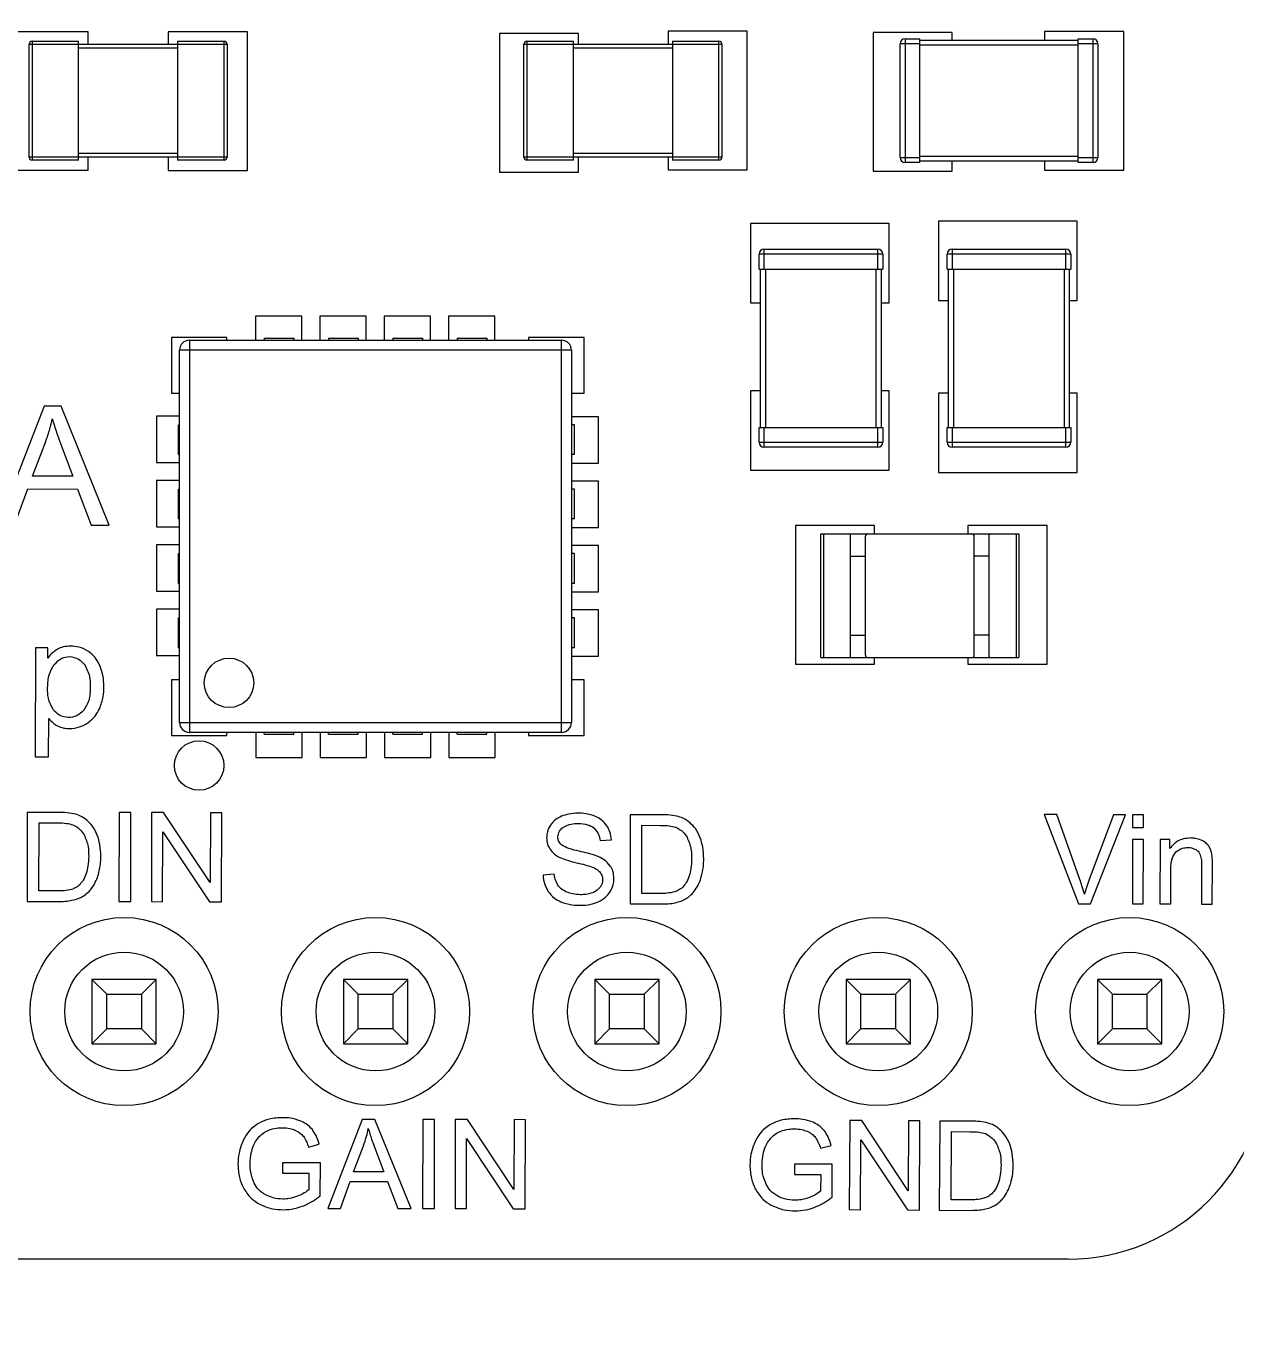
# Model space of a CAD drawing. Header units: millimetres. Extents: x -45 to 54, y -60 to 45.
# Drawn here: x 21.7 to 33.93, y 18.44 to 31.55 of the extents above; entities that cross this region are included whole.
import ezdxf

# ---------------------------------------------------------------- set-up
doc = ezdxf.new("R2010")
doc.units = ezdxf.units.MM

msp = doc.modelspace()

# ---------------------------------------------------------------- linework, layer by layer
at = {"color": 7, "linetype": 'Continuous', "lineweight": 25}
for p, q in [((22.326, 31.487), (21.526, 31.487)), ((22.326, 31.36), (22.326, 31.487)), ((23.135, 31.484), (23.135, 31.36)), ((23.935, 31.484), (23.135, 31.484)), ((23.935, 30.084), (23.935, 31.484)), ((26.482, 31.468), (26.482, 30.068)), ((27.282, 31.468), (26.482, 31.468)), ((27.282, 31.36), (27.282, 31.468)), ((28.986, 31.491), (28.186, 31.491)), ((28.186, 31.491), (28.186, 31.36)), ((28.986, 30.091), (28.986, 31.491)), ((30.258, 31.479), (30.258, 30.079)), ((31.058, 31.479), (30.258, 31.479)), ((31.058, 31.4), (31.058, 31.479)), ((32.79, 31.489), (31.99, 31.489)), ((31.99, 31.489), (31.99, 31.4)), ((32.79, 30.089), (32.79, 31.489)), ((21.73, 31.36), (23.73, 31.36)), ((21.73, 30.22), (21.73, 31.36)), ((21.76, 31.39), (21.76, 30.19)), ((21.76, 31.39), (22.23, 31.39)), ((22.23, 30.19), (22.23, 31.39)), ((23.23, 31.32), (22.23, 31.32)), ((23.23, 31.39), (23.7, 31.39)), ((23.23, 31.39), (23.23, 30.19)), ((23.7, 30.19), (23.7, 31.39)), ((23.73, 31.36), (23.73, 30.22)), ((26.73, 30.22), (26.73, 31.36)), ((26.73, 31.36), (28.73, 31.36)), ((26.76, 31.39), (26.76, 30.19)), ((26.76, 31.39), (27.23, 31.39)), ((27.23, 30.19), (27.23, 31.39)), ((28.23, 31.32), (27.23, 31.32)), ((28.23, 31.39), (28.7, 31.39)), ((28.23, 31.39), (28.23, 30.19)), ((28.7, 30.19), (28.7, 31.39)), ((28.73, 31.36), (28.73, 30.22)), ((30.73, 31.365), (30.53, 31.365)), ((30.53, 30.215), (30.53, 31.365)), ((30.58, 31.415), (30.58, 30.165)), ((30.58, 31.415), (30.73, 31.415)), ((30.73, 30.165), (30.73, 31.415)), ((30.73, 31.4), (32.33, 31.4)), ((32.33, 31.35), (30.73, 31.35)), ((32.33, 31.415), (32.48, 31.415)), ((32.33, 30.165), (32.33, 31.415)), ((32.53, 31.365), (32.33, 31.365)), ((32.48, 30.165), (32.48, 31.415)), ((32.53, 31.365), (32.53, 30.215)), ((23.73, 30.22), (21.73, 30.22)), ((22.23, 30.19), (21.76, 30.19)), ((22.23, 30.26), (23.23, 30.26)), ((22.326, 30.087), (22.326, 30.22)), ((23.135, 30.22), (23.135, 30.084)), ((23.7, 30.19), (23.23, 30.19)), ((28.73, 30.22), (26.73, 30.22)), ((27.23, 30.19), (26.76, 30.19)), ((27.23, 30.26), (28.23, 30.26)), ((27.282, 30.068), (27.282, 30.22)), ((28.186, 30.22), (28.186, 30.091)), ((28.7, 30.19), (28.23, 30.19)), ((30.53, 30.215), (30.73, 30.215)), ((30.73, 30.165), (30.58, 30.165)), ((30.73, 30.23), (32.33, 30.23)), ((32.33, 30.18), (30.73, 30.18)), ((31.058, 30.079), (31.058, 30.18)), ((31.99, 30.18), (31.99, 30.089)), ((32.33, 30.215), (32.53, 30.215)), ((32.48, 30.165), (32.33, 30.165)), ((21.526, 30.087), (22.326, 30.087)), ((23.135, 30.084), (23.935, 30.084)), ((26.482, 30.068), (27.282, 30.068)), ((28.186, 30.091), (28.986, 30.091)), ((30.258, 30.079), (31.058, 30.079)), ((31.99, 30.089), (32.79, 30.089)), ((29.019, 29.55), (29.019, 28.75)), ((30.419, 29.55), (29.019, 29.55)), ((30.419, 28.75), (30.419, 29.55)), ((30.919, 29.573), (30.919, 28.773)), ((32.319, 29.573), (30.919, 29.573)), ((32.319, 28.773), (32.319, 29.573)), ((30.355, 29.24), (29.105, 29.24)), ((29.105, 29.09), (29.105, 29.24)), ((29.155, 29.29), (29.155, 29.09)), ((29.155, 29.29), (30.305, 29.29)), ((30.305, 29.09), (30.305, 29.29)), ((30.355, 29.24), (30.355, 29.09)), ((32.255, 29.24), (31.005, 29.24)), ((31.005, 29.09), (31.005, 29.24)), ((31.055, 29.29), (32.205, 29.29)), ((31.055, 29.29), (31.055, 29.09)), ((32.205, 29.09), (32.205, 29.29)), ((32.255, 29.24), (32.255, 29.09)), ((29.105, 29.09), (30.355, 29.09)), ((29.12, 27.49), (29.12, 29.09)), ((29.17, 29.09), (29.17, 27.49)), ((30.29, 27.49), (30.29, 29.09)), ((30.34, 29.09), (30.34, 27.49)), ((31.005, 29.09), (32.255, 29.09)), ((31.02, 27.49), (31.02, 29.09)), ((31.07, 29.09), (31.07, 27.49)), ((32.19, 27.49), (32.19, 29.09)), ((32.24, 29.09), (32.24, 27.49)), ((29.019, 28.75), (29.12, 28.75)), ((30.34, 28.75), (30.419, 28.75)), ((30.919, 28.773), (31.02, 28.773)), ((32.24, 28.773), (32.319, 28.773)), ((24.016, 28.615), (24.016, 28.37)), ((24.486, 28.615), (24.016, 28.615)), ((24.486, 28.37), (24.486, 28.615)), ((24.666, 28.615), (24.666, 28.37)), ((25.136, 28.615), (24.666, 28.615)), ((25.136, 28.37), (25.136, 28.615)), ((25.316, 28.615), (25.316, 28.37)), ((25.786, 28.615), (25.316, 28.615)), ((25.786, 28.37), (25.786, 28.615)), ((26.436, 28.615), (25.966, 28.615)), ((25.966, 28.615), (25.966, 28.37)), ((26.436, 28.37), (26.436, 28.615)), ((23.729, 28.398), (23.168, 28.398)), ((23.168, 28.398), (23.168, 27.836)), ((23.35, 28.37), (23.35, 24.41)), ((23.35, 28.37), (27.11, 28.37)), ((23.729, 28.37), (23.729, 28.398)), ((24.105, 28.39), (24.105, 28.37)), ((24.105, 28.39), (24.405, 28.39)), ((24.405, 28.39), (24.405, 28.37)), ((24.755, 28.39), (25.055, 28.39)), ((24.755, 28.39), (24.755, 28.37)), ((25.055, 28.39), (25.055, 28.37)), ((25.405, 28.39), (25.405, 28.37)), ((25.405, 28.39), (25.705, 28.39)), ((25.705, 28.39), (25.705, 28.37)), ((26.055, 28.39), (26.355, 28.39)), ((26.055, 28.39), (26.055, 28.37)), ((26.355, 28.39), (26.355, 28.37)), ((26.777, 28.398), (26.777, 28.37)), ((27.338, 28.398), (26.777, 28.398)), ((27.11, 24.41), (27.11, 28.37)), ((27.338, 27.836), (27.338, 28.398)), ((27.21, 28.27), (23.25, 28.27)), ((23.25, 24.51), (23.25, 28.27)), ((27.21, 28.27), (27.21, 24.51)), ((23.168, 27.836), (23.25, 27.836)), ((27.21, 27.836), (27.338, 27.836)), ((29.12, 27.858), (29.019, 27.858)), ((29.019, 27.858), (29.019, 27.058)), ((30.419, 27.858), (30.34, 27.858)), ((30.419, 27.058), (30.419, 27.858)), ((30.919, 27.836), (30.919, 27.036)), ((31.02, 27.836), (30.919, 27.836)), ((32.319, 27.836), (32.24, 27.836)), ((32.319, 27.036), (32.319, 27.836)), ((21.883, 27.705), (21.415, 26.507)), ((22.054, 27.704), (21.883, 27.705)), ((22.538, 26.501), (22.054, 27.704)), ((23.017, 27.605), (23.017, 27.135)), ((23.25, 27.605), (23.017, 27.605)), ((23.241, 27.515), (23.25, 27.515)), ((23.241, 27.215), (23.241, 27.515)), ((27.483, 27.598), (27.21, 27.598)), ((27.241, 27.515), (27.21, 27.515)), ((27.241, 27.215), (27.241, 27.515)), ((27.483, 27.128), (27.483, 27.598)), ((29.105, 27.49), (30.355, 27.49)), ((29.105, 27.34), (29.105, 27.49)), ((29.155, 27.49), (29.155, 27.29)), ((30.305, 27.29), (30.305, 27.49)), ((30.355, 27.49), (30.355, 27.34)), ((31.005, 27.49), (32.255, 27.49)), ((31.005, 27.34), (31.005, 27.49)), ((31.055, 27.49), (31.055, 27.29)), ((32.205, 27.29), (32.205, 27.49)), ((32.255, 27.49), (32.255, 27.34)), ((21.764, 26.998), (21.898, 27.349)), ((22.048, 27.329), (22.171, 26.996)), ((29.105, 27.34), (30.355, 27.34)), ((30.305, 27.29), (29.155, 27.29)), ((31.005, 27.34), (32.255, 27.34)), ((32.205, 27.29), (31.055, 27.29)), ((23.017, 27.135), (23.25, 27.135)), ((23.241, 27.215), (23.25, 27.215)), ((27.241, 27.215), (27.21, 27.215)), ((27.21, 27.128), (27.483, 27.128)), ((22.171, 26.996), (21.764, 26.998)), ((29.019, 27.058), (30.419, 27.058)), ((30.919, 27.036), (32.319, 27.036)), ((21.584, 26.506), (21.718, 26.869)), ((21.718, 26.869), (22.219, 26.866)), ((22.219, 26.866), (22.357, 26.502)), ((23.25, 26.955), (23.017, 26.955)), ((23.017, 26.955), (23.017, 26.485)), ((23.241, 26.565), (23.241, 26.865)), ((23.241, 26.865), (23.25, 26.865)), ((27.483, 26.948), (27.21, 26.948)), ((27.241, 26.865), (27.21, 26.865)), ((27.241, 26.565), (27.241, 26.865)), ((27.483, 26.478), (27.483, 26.948)), ((22.357, 26.502), (22.538, 26.501)), ((23.017, 26.485), (23.25, 26.485)), ((23.241, 26.565), (23.25, 26.565)), ((27.241, 26.565), (27.21, 26.565)), ((27.21, 26.478), (27.483, 26.478)), ((29.473, 26.499), (29.473, 25.099)), ((30.273, 26.499), (29.473, 26.499)), ((30.273, 26.415), (30.273, 26.499)), ((32.016, 26.499), (31.216, 26.499)), ((31.216, 26.499), (31.216, 26.415)), ((32.016, 25.099), (32.016, 26.499)), ((29.73, 25.165), (29.73, 26.415)), ((29.73, 26.415), (31.73, 26.415)), ((29.755, 26.415), (29.755, 25.165)), ((30.03, 25.175), (30.03, 26.405)), ((30.18, 25.19), (30.18, 26.39)), ((31.28, 25.19), (31.28, 26.39)), ((31.43, 25.175), (31.43, 26.405)), ((31.705, 25.165), (31.705, 26.415)), ((31.73, 26.415), (31.73, 25.165)), ((23.017, 26.305), (23.017, 25.835)), ((23.25, 26.305), (23.017, 26.305)), ((23.241, 25.915), (23.241, 26.215)), ((23.241, 26.215), (23.25, 26.215)), ((27.483, 26.298), (27.21, 26.298)), ((27.241, 26.215), (27.21, 26.215)), ((27.241, 25.915), (27.241, 26.215)), ((27.483, 25.828), (27.483, 26.298)), ((30.03, 26.19), (30.18, 26.19)), ((31.43, 26.19), (31.28, 26.19)), ((23.017, 25.835), (23.25, 25.835)), ((23.241, 25.915), (23.25, 25.915)), ((27.241, 25.915), (27.21, 25.915)), ((27.21, 25.828), (27.483, 25.828)), ((23.017, 25.655), (23.017, 25.185)), ((23.25, 25.655), (23.017, 25.655)), ((23.241, 25.565), (23.25, 25.565)), ((23.241, 25.265), (23.241, 25.565)), ((27.483, 25.648), (27.21, 25.648)), ((27.241, 25.565), (27.21, 25.565)), ((27.241, 25.265), (27.241, 25.565)), ((27.483, 25.178), (27.483, 25.648)), ((30.03, 25.39), (30.18, 25.39)), ((31.43, 25.39), (31.28, 25.39)), ((21.796, 25.264), (21.791, 24.162)), ((21.919, 25.264), (21.796, 25.264)), ((21.919, 25.16), (21.919, 25.264)), ((23.017, 25.185), (23.25, 25.185)), ((23.241, 25.265), (23.25, 25.265)), ((27.241, 25.265), (27.21, 25.265)), ((27.21, 25.178), (27.483, 25.178)), ((29.73, 25.165), (31.73, 25.165)), ((30.273, 25.099), (30.273, 25.165)), ((31.216, 25.165), (31.216, 25.099)), ((29.473, 25.099), (30.273, 25.099)), ((31.216, 25.099), (32.016, 25.099)), ((23.25, 24.94), (23.168, 24.94)), ((23.168, 24.94), (23.168, 24.379)), ((27.338, 24.94), (27.21, 24.94)), ((27.338, 24.379), (27.338, 24.94)), ((21.927, 24.161), (21.928, 24.549)), ((23.25, 24.51), (27.21, 24.51)), ((23.168, 24.379), (23.729, 24.379)), ((27.11, 24.41), (23.35, 24.41)), ((23.729, 24.379), (23.729, 24.41)), ((24.02, 24.41), (24.02, 24.155)), ((24.105, 24.39), (24.105, 24.41)), ((24.105, 24.39), (24.405, 24.39)), ((24.405, 24.39), (24.405, 24.41)), ((24.49, 24.155), (24.49, 24.41)), ((24.67, 24.41), (24.67, 24.155)), ((24.755, 24.39), (24.755, 24.41)), ((24.755, 24.39), (25.055, 24.39)), ((25.055, 24.39), (25.055, 24.41)), ((25.14, 24.155), (25.14, 24.41)), ((25.32, 24.41), (25.32, 24.155)), ((25.405, 24.39), (25.405, 24.41)), ((25.405, 24.39), (25.705, 24.39)), ((25.705, 24.39), (25.705, 24.41)), ((25.79, 24.155), (25.79, 24.41)), ((25.97, 24.41), (25.97, 24.155)), ((26.055, 24.39), (26.055, 24.41)), ((26.055, 24.39), (26.355, 24.39)), ((26.355, 24.39), (26.355, 24.41)), ((26.44, 24.155), (26.44, 24.41)), ((26.777, 24.41), (26.777, 24.379)), ((26.777, 24.379), (27.338, 24.379)), ((21.791, 24.162), (21.927, 24.161)), ((24.02, 24.155), (24.49, 24.155)), ((24.67, 24.155), (25.14, 24.155)), ((25.32, 24.155), (25.79, 24.155)), ((25.97, 24.155), (26.44, 24.155)), ((21.711, 23.602), (21.709, 22.702)), ((22.021, 23.602), (21.711, 23.602)), ((22.639, 23.6), (22.637, 22.7)), ((22.759, 23.6), (22.639, 23.6)), ((22.757, 22.7), (22.759, 23.6)), ((22.967, 23.6), (22.965, 22.7)), ((23.089, 23.599), (22.967, 23.6)), ((23.561, 22.892), (23.089, 23.599)), ((23.562, 23.598), (23.561, 22.892)), ((23.676, 23.598), (23.562, 23.598)), ((23.674, 22.698), (23.676, 23.598)), ((21.829, 22.808), (21.83, 23.496)), ((21.83, 23.496), (22.019, 23.495)), ((27.803, 23.577), (27.802, 22.677)), ((28.113, 23.577), (27.803, 23.577)), ((27.921, 22.783), (27.922, 23.471)), ((27.922, 23.471), (28.111, 23.47)), ((32.114, 23.579), (31.985, 23.579)), ((31.985, 23.579), (32.332, 22.678)), ((32.346, 22.924), (32.114, 23.579)), ((32.686, 23.578), (32.442, 22.924)), ((32.454, 22.678), (32.808, 23.577)), ((32.808, 23.577), (32.686, 23.578)), ((32.878, 23.577), (32.878, 23.45)), ((32.989, 23.577), (32.878, 23.577)), ((32.989, 23.45), (32.989, 23.577)), ((23.079, 22.699), (23.081, 23.406)), ((23.081, 23.406), (23.552, 22.698)), ((27.499, 23.316), (27.613, 23.324)), ((32.878, 23.329), (32.877, 22.677)), ((32.878, 23.45), (32.989, 23.45)), ((32.989, 23.329), (32.878, 23.329)), ((32.987, 22.677), (32.989, 23.329)), ((33.157, 23.329), (33.156, 22.677)), ((33.256, 23.328), (33.157, 23.329)), ((33.256, 23.236), (33.256, 23.328)), ((33.576, 23.073), (33.575, 22.676)), ((33.685, 22.676), (33.686, 23.077)), ((27.035, 22.977), (26.923, 22.968)), ((33.266, 22.677), (33.267, 23.033)), ((22.021, 22.808), (21.829, 22.808)), ((21.709, 22.702), (22.034, 22.702)), ((22.637, 22.7), (22.757, 22.7)), ((22.965, 22.7), (23.079, 22.699)), ((23.552, 22.698), (23.674, 22.698)), ((27.802, 22.677), (28.126, 22.677)), ((28.113, 22.783), (27.921, 22.783)), ((32.332, 22.678), (32.454, 22.678)), ((32.877, 22.677), (32.987, 22.677)), ((33.156, 22.677), (33.266, 22.677)), ((33.575, 22.676), (33.685, 22.676)), ((22.515, 21.765), (22.365, 21.915)), ((23.015, 21.915), (22.365, 21.915)), ((22.365, 21.915), (22.365, 21.265)), ((22.865, 21.765), (23.015, 21.915)), ((23.015, 21.265), (23.015, 21.915)), ((25.055, 21.765), (24.905, 21.915)), ((24.905, 21.915), (24.905, 21.265)), ((25.555, 21.915), (24.905, 21.915)), ((25.405, 21.765), (25.555, 21.915)), ((25.555, 21.265), (25.555, 21.915)), ((27.595, 21.765), (27.445, 21.915)), ((27.445, 21.915), (27.445, 21.265)), ((28.095, 21.915), (27.445, 21.915)), ((27.945, 21.765), (28.095, 21.915)), ((28.095, 21.265), (28.095, 21.915)), ((30.135, 21.765), (29.985, 21.915)), ((30.635, 21.915), (29.985, 21.915)), ((29.985, 21.915), (29.985, 21.265)), ((30.485, 21.765), (30.635, 21.915)), ((30.635, 21.265), (30.635, 21.915)), ((32.675, 21.765), (32.525, 21.915)), ((33.175, 21.915), (32.525, 21.915)), ((32.525, 21.915), (32.525, 21.265)), ((33.025, 21.765), (33.175, 21.915)), ((33.175, 21.265), (33.175, 21.915)), ((22.515, 21.765), (22.865, 21.765)), ((22.515, 21.415), (22.515, 21.765)), ((22.865, 21.765), (22.865, 21.415)), ((25.055, 21.415), (25.055, 21.765)), ((25.055, 21.765), (25.405, 21.765)), ((25.405, 21.765), (25.405, 21.415)), ((27.595, 21.415), (27.595, 21.765)), ((27.595, 21.765), (27.945, 21.765)), ((27.945, 21.765), (27.945, 21.415)), ((30.135, 21.765), (30.485, 21.765)), ((30.135, 21.415), (30.135, 21.765)), ((30.485, 21.765), (30.485, 21.415)), ((32.675, 21.415), (32.675, 21.765)), ((32.675, 21.765), (33.025, 21.765)), ((33.025, 21.765), (33.025, 21.415)), ((22.515, 21.415), (22.365, 21.265)), ((22.865, 21.415), (22.515, 21.415)), ((22.865, 21.415), (23.015, 21.265)), ((25.055, 21.415), (24.905, 21.265)), ((25.405, 21.415), (25.055, 21.415)), ((25.405, 21.415), (25.555, 21.265)), ((27.595, 21.415), (27.445, 21.265)), ((27.945, 21.415), (27.595, 21.415)), ((27.945, 21.415), (28.095, 21.265)), ((30.135, 21.415), (29.985, 21.265)), ((30.485, 21.415), (30.135, 21.415)), ((30.485, 21.415), (30.635, 21.265)), ((32.675, 21.415), (32.525, 21.265)), ((33.025, 21.415), (32.675, 21.415)), ((33.025, 21.415), (33.175, 21.265)), ((22.365, 21.265), (23.015, 21.265)), ((24.905, 21.265), (25.555, 21.265)), ((27.445, 21.265), (28.095, 21.265)), ((29.985, 21.265), (30.635, 21.265)), ((32.525, 21.265), (33.175, 21.265)), ((25.096, 20.501), (24.748, 19.602)), ((25.224, 20.501), (25.096, 20.501)), ((25.591, 19.6), (25.224, 20.501)), ((25.708, 20.5), (25.706, 19.6)), ((25.827, 20.5), (25.708, 20.5)), ((25.825, 19.6), (25.827, 20.5)), ((26.036, 20.499), (26.034, 19.599)), ((26.158, 20.499), (26.036, 20.499)), ((26.629, 19.791), (26.158, 20.499)), ((26.631, 20.498), (26.629, 19.791)), ((26.745, 20.497), (26.631, 20.498)), ((26.743, 19.598), (26.745, 20.497)), ((30.022, 20.489), (30.017, 19.589)), ((30.144, 20.488), (30.022, 20.489)), ((30.613, 19.779), (30.144, 20.488)), ((30.617, 20.486), (30.613, 19.779)), ((30.731, 20.485), (30.617, 20.486)), ((30.726, 19.585), (30.731, 20.485)), ((30.931, 20.484), (30.926, 19.584)), ((31.241, 20.482), (30.931, 20.484)), ((31.046, 19.689), (31.05, 20.377)), ((31.05, 20.377), (31.239, 20.376)), ((24.552, 20.221), (24.66, 20.251)), ((25.009, 19.971), (25.108, 20.235)), ((25.221, 20.22), (25.314, 19.97)), ((26.148, 19.599), (26.15, 20.306)), ((26.15, 20.306), (26.621, 19.598)), ((29.725, 20.209), (29.833, 20.238)), ((30.131, 19.588), (30.135, 20.295)), ((30.135, 20.295), (30.604, 19.586)), ((24.291, 20.062), (24.291, 19.956)), ((24.673, 20.061), (24.291, 20.062)), ((24.672, 19.727), (24.673, 20.061)), ((29.464, 20.05), (29.463, 19.945)), ((29.845, 20.049), (29.464, 20.05)), ((29.843, 19.715), (29.845, 20.049)), ((24.291, 19.956), (24.556, 19.956)), ((24.556, 19.956), (24.555, 19.788)), ((25.314, 19.97), (25.009, 19.971)), ((29.463, 19.945), (29.728, 19.943)), ((29.728, 19.943), (29.727, 19.776)), ((24.875, 19.602), (24.974, 19.874)), ((24.974, 19.874), (25.351, 19.873)), ((25.351, 19.873), (25.455, 19.6)), ((31.238, 19.688), (31.046, 19.689)), ((24.748, 19.602), (24.875, 19.602)), ((25.455, 19.6), (25.591, 19.6)), ((25.706, 19.6), (25.825, 19.6)), ((26.034, 19.599), (26.148, 19.599)), ((26.621, 19.598), (26.743, 19.598)), ((30.017, 19.589), (30.131, 19.588)), ((30.604, 19.586), (30.726, 19.585)), ((30.926, 19.584), (31.251, 19.582)), ((32.23, 19.09), (18.23, 19.09))]:
    msp.add_line(p, q, dxfattribs=at)
for centre, radius in [((23.75, 24.91), 0.25), ((23.448, 24.075), 0.25), ((22.69, 21.59), 0.95), ((25.23, 21.59), 0.95), ((27.77, 21.59), 0.95), ((30.31, 21.59), 0.95), ((32.85, 21.59), 0.95), ((22.69, 21.59), 0.6), ((25.23, 21.59), 0.6), ((27.77, 21.59), 0.6), ((30.31, 21.59), 0.6), ((32.85, 21.59), 0.6)]:
    msp.add_circle(centre, radius, dxfattribs=at)
for centre, radius, start, end in [((0, 0), 45, 58.796, 306.9542), ((21.76, 31.36), 0.03, 90, 180), ((23.7, 31.36), 0.03, 0, 90), ((26.76, 31.36), 0.03, 90, 180), ((28.7, 31.36), 0.03, 0, 90), ((30.58, 31.365), 0.05, 90, 180), ((32.48, 31.365), 0.05, 0, 90), ((21.76, 30.22), 0.03, 180, 270), ((23.7, 30.22), 0.03, 270, 0), ((26.76, 30.22), 0.03, 180, 270), ((28.7, 30.22), 0.03, 270, 0), ((30.58, 30.215), 0.05, 180, 270), ((32.48, 30.215), 0.05, 270, 360), ((29.155, 29.24), 0.05, 90, 180), ((30.305, 29.24), 0.05, 360, 90), ((31.055, 29.24), 0.05, 90, 180), ((32.205, 29.24), 0.05, 0, 90), ((23.35, 28.27), 0.1, 90, 180), ((27.11, 28.27), 0.1, 0, 90), ((29.155, 27.34), 0.05, 180, 270), ((30.305, 27.34), 0.05, 270, 0), ((31.055, 27.34), 0.05, 180, 270), ((32.205, 27.34), 0.05, 270, 0), ((30.02, 26.405), 0.01, 0, 90), ((30.205, 26.39), 0.025, 90, 180), ((31.255, 26.39), 0.025, 0, 90), ((31.44, 26.405), 0.01, 90, 180), ((30.02, 25.175), 0.01, 270, 360), ((30.205, 25.19), 0.025, 180, 270), ((31.255, 25.19), 0.025, 270, 360), ((31.44, 25.175), 0.01, 180, 270), ((23.35, 24.51), 0.1, 180, 270), ((27.11, 24.51), 0.1, 270, 360), ((32.23, 21.09), 2, 270, 0)]:
    msp.add_arc(centre, radius, start, end, dxfattribs=at)
for points, knots in [([(21.898, 27.349), (21.913, 27.391), (21.939, 27.466), (21.956, 27.544), (21.964, 27.578)], [0, 0, 0, 0, 0.559917, 1, 1, 1, 1]), ([(21.964, 27.578), (21.978, 27.531), (22.004, 27.447), (22.034, 27.365), (22.048, 27.329)], [0, 0, 0, 0, 0.559955, 1, 1, 1, 1]), ([(22.018, 25.251), (21.997, 25.237), (21.959, 25.212), (21.931, 25.176), (21.919, 25.16)], [0, 0, 0, 0, 0.559011, 1, 1, 1, 1]), ([(21.984, 25.095), (22.008, 25.12), (22.051, 25.164), (22.111, 25.172), (22.137, 25.175)], [0, 0, 0, 0, 0.558348, 1, 1, 1, 1]), ([(22.151, 25.281), (22.125, 25.28), (22.078, 25.278), (22.036, 25.259), (22.018, 25.251)], [0, 0, 0, 0, 0.559504, 1, 1, 1, 1]), ([(22.137, 25.175), (22.17, 25.17), (22.229, 25.161), (22.269, 25.118), (22.287, 25.099)], [0, 0, 0, 0, 0.5560784, 1, 1, 1, 1]), ([(22.33, 25.227), (22.299, 25.245), (22.243, 25.276), (22.179, 25.279), (22.151, 25.281)], [0, 0, 0, 0, 0.5584398, 1, 1, 1, 1]), ([(22.448, 25.079), (22.432, 25.111), (22.403, 25.169), (22.353, 25.21), (22.33, 25.227)], [0, 0, 0, 0, 0.558985, 1, 1, 1, 1]), ([(21.917, 24.861), (21.919, 24.908), (21.922, 24.992), (21.965, 25.064), (21.984, 25.095)], [0, 0, 0, 0, 0.559771, 1, 1, 1, 1]), ([(22.287, 25.099), (22.309, 25.059), (22.348, 24.987), (22.348, 24.906), (22.348, 24.87)], [0, 0, 0, 0, 0.556712, 1, 1, 1, 1]), ([(22.486, 24.869), (22.485, 24.909), (22.482, 24.981), (22.458, 25.049), (22.448, 25.079)], [0, 0, 0, 0, 0.559543, 1, 1, 1, 1]), ([(21.978, 24.633), (21.956, 24.673), (21.917, 24.744), (21.917, 24.825), (21.917, 24.861)], [0, 0, 0, 0, 0.5565201, 1, 1, 1, 1]), ([(22.348, 24.87), (22.347, 24.823), (22.345, 24.738), (22.302, 24.666), (22.283, 24.634)], [0, 0, 0, 0, 0.5601, 1, 1, 1, 1]), ([(22.442, 24.649), (22.456, 24.689), (22.482, 24.76), (22.485, 24.835), (22.486, 24.869)], [0, 0, 0, 0, 0.559164, 1, 1, 1, 1]), ([(22.129, 24.559), (22.096, 24.564), (22.037, 24.572), (21.996, 24.614), (21.978, 24.633)], [0, 0, 0, 0, 0.5564408, 1, 1, 1, 1]), ([(22.283, 24.634), (22.259, 24.611), (22.215, 24.568), (22.155, 24.562), (22.129, 24.559)], [0, 0, 0, 0, 0.557728, 1, 1, 1, 1]), ([(22.313, 24.499), (22.343, 24.522), (22.397, 24.563), (22.428, 24.622), (22.442, 24.649)], [0, 0, 0, 0, 0.5584329, 1, 1, 1, 1]), ([(21.928, 24.549), (21.943, 24.533), (21.968, 24.505), (22.001, 24.486), (22.016, 24.477)], [0, 0, 0, 0, 0.559254, 1, 1, 1, 1]), ([(22.016, 24.477), (22.038, 24.468), (22.076, 24.451), (22.119, 24.449), (22.137, 24.448)], [0, 0, 0, 0, 0.558911, 1, 1, 1, 1]), ([(22.137, 24.448), (22.172, 24.451), (22.234, 24.456), (22.289, 24.486), (22.313, 24.499)], [0, 0, 0, 0, 0.558664, 1, 1, 1, 1]), ([(22.181, 23.588), (22.152, 23.593), (22.099, 23.602), (22.045, 23.602), (22.021, 23.602)], [0, 0, 0, 0, 0.559634, 1, 1, 1, 1]), ([(22.313, 23.524), (22.291, 23.54), (22.251, 23.569), (22.203, 23.583), (22.181, 23.588)], [0, 0, 0, 0, 0.558958, 1, 1, 1, 1]), ([(27.275, 23.593), (27.244, 23.592), (27.187, 23.59), (27.134, 23.571), (27.11, 23.563)], [0, 0, 0, 0, 0.559581, 1, 1, 1, 1]), ([(27.452, 23.561), (27.42, 23.572), (27.362, 23.591), (27.302, 23.593), (27.275, 23.593)], [0, 0, 0, 0, 0.559189, 1, 1, 1, 1]), ([(22.019, 23.495), (22.048, 23.495), (22.101, 23.495), (22.151, 23.482), (22.173, 23.477)], [0, 0, 0, 0, 0.560201, 1, 1, 1, 1]), ([(22.173, 23.477), (22.199, 23.463), (22.244, 23.437), (22.273, 23.394), (22.286, 23.375)], [0, 0, 0, 0, 0.557644, 1, 1, 1, 1]), ([(22.419, 23.37), (22.405, 23.402), (22.379, 23.46), (22.333, 23.504), (22.313, 23.524)], [0, 0, 0, 0, 0.559179, 1, 1, 1, 1]), ([(26.997, 23.473), (26.985, 23.451), (26.963, 23.411), (26.96, 23.366), (26.958, 23.346)], [0, 0, 0, 0, 0.5588399, 1, 1, 1, 1]), ([(27.11, 23.563), (27.085, 23.551), (27.041, 23.529), (27.01, 23.49), (26.997, 23.473)], [0, 0, 0, 0, 0.559023, 1, 1, 1, 1]), ([(27.123, 23.449), (27.15, 23.463), (27.2, 23.489), (27.255, 23.489), (27.28, 23.488)], [0, 0, 0, 0, 0.556688, 1, 1, 1, 1]), ([(27.28, 23.488), (27.312, 23.488), (27.368, 23.486), (27.416, 23.457), (27.437, 23.445)], [0, 0, 0, 0, 0.559868, 1, 1, 1, 1]), ([(27.569, 23.466), (27.551, 23.488), (27.519, 23.529), (27.472, 23.551), (27.452, 23.561)], [0, 0, 0, 0, 0.558395, 1, 1, 1, 1]), ([(27.613, 23.324), (27.61, 23.352), (27.605, 23.402), (27.58, 23.446), (27.569, 23.466)], [0, 0, 0, 0, 0.559029, 1, 1, 1, 1]), ([(28.111, 23.47), (28.141, 23.47), (28.193, 23.47), (28.243, 23.457), (28.265, 23.452)], [0, 0, 0, 0, 0.560201, 1, 1, 1, 1]), ([(28.274, 23.563), (28.244, 23.568), (28.191, 23.577), (28.137, 23.577), (28.113, 23.577)], [0, 0, 0, 0, 0.5596337, 1, 1, 1, 1]), ([(28.405, 23.499), (28.383, 23.515), (28.343, 23.544), (28.295, 23.558), (28.274, 23.563)], [0, 0, 0, 0, 0.558958, 1, 1, 1, 1]), ([(28.512, 23.345), (28.497, 23.377), (28.471, 23.435), (28.426, 23.479), (28.405, 23.499)], [0, 0, 0, 0, 0.559179, 1, 1, 1, 1]), ([(22.286, 23.375), (22.302, 23.336), (22.331, 23.266), (22.331, 23.191), (22.332, 23.158)], [0, 0, 0, 0, 0.557958, 1, 1, 1, 1]), ([(22.454, 23.156), (22.453, 23.196), (22.451, 23.269), (22.429, 23.339), (22.419, 23.37)], [0, 0, 0, 0, 0.55971, 1, 1, 1, 1]), ([(26.958, 23.346), (26.96, 23.324), (26.962, 23.284), (26.981, 23.249), (26.99, 23.234)], [0, 0, 0, 0, 0.558924, 1, 1, 1, 1]), ([(27.073, 23.354), (27.076, 23.375), (27.082, 23.412), (27.11, 23.438), (27.123, 23.449)], [0, 0, 0, 0, 0.555901, 1, 1, 1, 1]), ([(27.108, 23.274), (27.097, 23.287), (27.076, 23.31), (27.074, 23.34), (27.073, 23.354)], [0, 0, 0, 0, 0.557011, 1, 1, 1, 1]), ([(27.437, 23.445), (27.455, 23.424), (27.489, 23.386), (27.496, 23.337), (27.499, 23.316)], [0, 0, 0, 0, 0.556554, 1, 1, 1, 1]), ([(28.265, 23.452), (28.291, 23.438), (28.337, 23.412), (28.365, 23.369), (28.378, 23.35)], [0, 0, 0, 0, 0.557644, 1, 1, 1, 1]), ([(28.378, 23.35), (28.394, 23.311), (28.423, 23.241), (28.424, 23.166), (28.424, 23.133)], [0, 0, 0, 0, 0.557958, 1, 1, 1, 1]), ([(28.547, 23.131), (28.545, 23.172), (28.543, 23.245), (28.521, 23.314), (28.512, 23.345)], [0, 0, 0, 0, 0.55971, 1, 1, 1, 1]), ([(33.464, 23.343), (33.417, 23.338), (33.333, 23.328), (33.28, 23.264), (33.256, 23.236)], [0, 0, 0, 0, 0.556577, 1, 1, 1, 1]), ([(33.572, 23.321), (33.552, 23.328), (33.517, 23.341), (33.48, 23.342), (33.464, 23.343)], [0, 0, 0, 0, 0.5592765, 1, 1, 1, 1]), ([(33.646, 23.266), (33.634, 23.279), (33.613, 23.302), (33.585, 23.316), (33.572, 23.321)], [0, 0, 0, 0, 0.5583426, 1, 1, 1, 1]), ([(26.99, 23.234), (27.005, 23.215), (27.031, 23.181), (27.069, 23.159), (27.085, 23.15)], [0, 0, 0, 0, 0.558537, 1, 1, 1, 1]), ([(27.287, 23.209), (27.252, 23.217), (27.189, 23.23), (27.133, 23.26), (27.108, 23.274)], [0, 0, 0, 0, 0.560765, 1, 1, 1, 1]), ([(27.486, 23.152), (27.45, 23.165), (27.385, 23.188), (27.317, 23.203), (27.287, 23.209)], [0, 0, 0, 0, 0.5597013, 1, 1, 1, 1]), ([(33.267, 23.033), (33.267, 23.068), (33.267, 23.13), (33.303, 23.18), (33.318, 23.203)], [0, 0, 0, 0, 0.560997, 1, 1, 1, 1]), ([(33.318, 23.203), (33.339, 23.217), (33.376, 23.243), (33.42, 23.246), (33.44, 23.247)], [0, 0, 0, 0, 0.55785, 1, 1, 1, 1]), ([(33.44, 23.247), (33.455, 23.246), (33.482, 23.245), (33.507, 23.232), (33.517, 23.227)], [0, 0, 0, 0, 0.559225, 1, 1, 1, 1]), ([(33.517, 23.227), (33.528, 23.219), (33.548, 23.205), (33.558, 23.183), (33.563, 23.174)], [0, 0, 0, 0, 0.558608, 1, 1, 1, 1]), ([(33.68, 23.184), (33.676, 23.2), (33.669, 23.229), (33.653, 23.255), (33.646, 23.266)], [0, 0, 0, 0, 0.559544, 1, 1, 1, 1]), ([(22.332, 23.158), (22.331, 23.125), (22.329, 23.066), (22.314, 23.009), (22.307, 22.984)], [0, 0, 0, 0, 0.559867, 1, 1, 1, 1]), ([(22.43, 22.974), (22.438, 23.007), (22.452, 23.067), (22.454, 23.129), (22.454, 23.156)], [0, 0, 0, 0, 0.559551, 1, 1, 1, 1]), ([(27.085, 23.15), (27.117, 23.137), (27.174, 23.114), (27.233, 23.1), (27.259, 23.093)], [0, 0, 0, 0, 0.559539, 1, 1, 1, 1]), ([(27.259, 23.093), (27.289, 23.086), (27.343, 23.074), (27.396, 23.057), (27.419, 23.049)], [0, 0, 0, 0, 0.5600498, 1, 1, 1, 1]), ([(27.602, 23.06), (27.584, 23.081), (27.551, 23.119), (27.506, 23.142), (27.486, 23.152)], [0, 0, 0, 0, 0.558313, 1, 1, 1, 1]), ([(27.639, 22.932), (27.638, 22.957), (27.635, 23.003), (27.612, 23.042), (27.602, 23.06)], [0, 0, 0, 0, 0.558899, 1, 1, 1, 1]), ([(28.424, 23.133), (28.423, 23.1), (28.422, 23.041), (28.406, 22.984), (28.4, 22.959)], [0, 0, 0, 0, 0.559867, 1, 1, 1, 1]), ([(28.522, 22.949), (28.53, 22.983), (28.545, 23.042), (28.546, 23.104), (28.547, 23.131)], [0, 0, 0, 0, 0.559551, 1, 1, 1, 1]), ([(33.563, 23.174), (33.567, 23.155), (33.576, 23.122), (33.576, 23.088), (33.576, 23.073)], [0, 0, 0, 0, 0.559038, 1, 1, 1, 1]), ([(33.686, 23.077), (33.686, 23.097), (33.686, 23.133), (33.682, 23.168), (33.68, 23.184)], [0, 0, 0, 0, 0.560082, 1, 1, 1, 1]), ([(22.307, 22.984), (22.299, 22.961), (22.283, 22.919), (22.254, 22.885), (22.241, 22.871)], [0, 0, 0, 0, 0.559595, 1, 1, 1, 1]), ([(22.368, 22.843), (22.383, 22.866), (22.408, 22.907), (22.423, 22.954), (22.43, 22.974)], [0, 0, 0, 0, 0.559395, 1, 1, 1, 1]), ([(26.923, 22.968), (26.926, 22.936), (26.932, 22.878), (26.96, 22.828), (26.972, 22.806)], [0, 0, 0, 0, 0.55898, 1, 1, 1, 1]), ([(27.072, 22.867), (27.062, 22.886), (27.043, 22.921), (27.038, 22.96), (27.035, 22.977)], [0, 0, 0, 0, 0.5587237, 1, 1, 1, 1]), ([(27.419, 23.049), (27.436, 23.042), (27.467, 23.03), (27.49, 23.006), (27.5, 22.996)], [0, 0, 0, 0, 0.559886, 1, 1, 1, 1]), ([(27.5, 22.996), (27.508, 22.983), (27.522, 22.96), (27.524, 22.934), (27.525, 22.922)], [0, 0, 0, 0, 0.558128, 1, 1, 1, 1]), ([(27.598, 22.796), (27.611, 22.82), (27.635, 22.862), (27.638, 22.91), (27.639, 22.932)], [0, 0, 0, 0, 0.558897, 1, 1, 1, 1]), ([(28.4, 22.959), (28.391, 22.936), (28.375, 22.894), (28.346, 22.861), (28.334, 22.846)], [0, 0, 0, 0, 0.559595, 1, 1, 1, 1]), ([(28.461, 22.818), (28.475, 22.841), (28.501, 22.882), (28.516, 22.929), (28.522, 22.949)], [0, 0, 0, 0, 0.559395, 1, 1, 1, 1]), ([(22.16, 22.824), (22.135, 22.818), (22.089, 22.808), (22.041, 22.808), (22.021, 22.808)], [0, 0, 0, 0, 0.559327, 1, 1, 1, 1]), ([(22.241, 22.871), (22.228, 22.859), (22.203, 22.839), (22.174, 22.829), (22.16, 22.824)], [0, 0, 0, 0, 0.558813, 1, 1, 1, 1]), ([(22.286, 22.762), (22.303, 22.775), (22.334, 22.799), (22.358, 22.829), (22.368, 22.843)], [0, 0, 0, 0, 0.559367, 1, 1, 1, 1]), ([(26.972, 22.806), (26.992, 22.781), (27.028, 22.736), (27.079, 22.71), (27.102, 22.699)], [0, 0, 0, 0, 0.558579, 1, 1, 1, 1]), ([(27.163, 22.796), (27.143, 22.806), (27.108, 22.823), (27.083, 22.853), (27.072, 22.867)], [0, 0, 0, 0, 0.5594592, 1, 1, 1, 1]), ([(27.499, 22.845), (27.487, 22.832), (27.464, 22.808), (27.435, 22.795), (27.421, 22.79)], [0, 0, 0, 0, 0.558125, 1, 1, 1, 1]), ([(27.525, 22.922), (27.523, 22.906), (27.521, 22.879), (27.506, 22.855), (27.499, 22.845)], [0, 0, 0, 0, 0.558378, 1, 1, 1, 1]), ([(28.253, 22.799), (28.227, 22.793), (28.181, 22.783), (28.134, 22.783), (28.113, 22.783)], [0, 0, 0, 0, 0.559327, 1, 1, 1, 1]), ([(28.334, 22.846), (28.32, 22.834), (28.296, 22.814), (28.266, 22.804), (28.253, 22.799)], [0, 0, 0, 0, 0.558813, 1, 1, 1, 1]), ([(28.379, 22.737), (28.396, 22.75), (28.427, 22.774), (28.45, 22.804), (28.461, 22.818)], [0, 0, 0, 0, 0.559367, 1, 1, 1, 1]), ([(32.393, 22.777), (32.385, 22.805), (32.371, 22.854), (32.354, 22.903), (32.346, 22.924)], [0, 0, 0, 0, 0.559973, 1, 1, 1, 1]), ([(32.442, 22.924), (32.432, 22.897), (32.414, 22.848), (32.4, 22.799), (32.393, 22.777)], [0, 0, 0, 0, 0.5599764, 1, 1, 1, 1]), ([(22.034, 22.702), (22.061, 22.702), (22.11, 22.703), (22.158, 22.712), (22.179, 22.717)], [0, 0, 0, 0, 0.559893, 1, 1, 1, 1]), ([(22.179, 22.717), (22.2, 22.723), (22.238, 22.733), (22.271, 22.753), (22.286, 22.762)], [0, 0, 0, 0, 0.5597317, 1, 1, 1, 1]), ([(27.102, 22.699), (27.139, 22.686), (27.205, 22.665), (27.275, 22.663), (27.306, 22.663)], [0, 0, 0, 0, 0.559032, 1, 1, 1, 1]), ([(27.301, 22.77), (27.274, 22.771), (27.227, 22.773), (27.182, 22.789), (27.163, 22.796)], [0, 0, 0, 0, 0.559559, 1, 1, 1, 1]), ([(27.421, 22.79), (27.399, 22.783), (27.36, 22.771), (27.319, 22.77), (27.301, 22.77)], [0, 0, 0, 0, 0.559296, 1, 1, 1, 1]), ([(27.306, 22.663), (27.34, 22.664), (27.399, 22.667), (27.455, 22.688), (27.48, 22.698)], [0, 0, 0, 0, 0.5595045, 1, 1, 1, 1]), ([(27.48, 22.698), (27.506, 22.712), (27.552, 22.736), (27.584, 22.778), (27.598, 22.796)], [0, 0, 0, 0, 0.559092, 1, 1, 1, 1]), ([(28.126, 22.677), (28.154, 22.677), (28.202, 22.678), (28.25, 22.687), (28.271, 22.692)], [0, 0, 0, 0, 0.559893, 1, 1, 1, 1]), ([(28.271, 22.692), (28.292, 22.698), (28.33, 22.708), (28.364, 22.728), (28.379, 22.737)], [0, 0, 0, 0, 0.5597317, 1, 1, 1, 1]), ([(24.054, 20.464), (24.017, 20.439), (23.951, 20.395), (23.913, 20.326), (23.896, 20.295)], [0, 0, 0, 0, 0.55824, 1, 1, 1, 1]), ([(24.292, 20.518), (24.246, 20.516), (24.163, 20.512), (24.087, 20.479), (24.054, 20.464)], [0, 0, 0, 0, 0.55937, 1, 1, 1, 1]), ([(24.468, 20.486), (24.436, 20.497), (24.379, 20.516), (24.318, 20.518), (24.292, 20.518)], [0, 0, 0, 0, 0.5593113, 1, 1, 1, 1]), ([(24.592, 20.398), (24.572, 20.419), (24.536, 20.456), (24.489, 20.477), (24.468, 20.486)], [0, 0, 0, 0, 0.55865, 1, 1, 1, 1]), ([(29.228, 20.453), (29.191, 20.429), (29.125, 20.385), (29.086, 20.316), (29.069, 20.285)], [0, 0, 0, 0, 0.5582402, 1, 1, 1, 1]), ([(29.466, 20.507), (29.42, 20.505), (29.337, 20.501), (29.261, 20.468), (29.228, 20.453)], [0, 0, 0, 0, 0.55937, 1, 1, 1, 1]), ([(29.642, 20.475), (29.61, 20.485), (29.553, 20.504), (29.492, 20.506), (29.466, 20.507)], [0, 0, 0, 0, 0.559311, 1, 1, 1, 1]), ([(29.765, 20.386), (29.745, 20.407), (29.71, 20.444), (29.663, 20.465), (29.642, 20.475)], [0, 0, 0, 0, 0.55865, 1, 1, 1, 1]), ([(31.401, 20.468), (31.372, 20.473), (31.319, 20.482), (31.265, 20.482), (31.241, 20.482)], [0, 0, 0, 0, 0.5596337, 1, 1, 1, 1]), ([(31.533, 20.403), (31.511, 20.42), (31.47, 20.449), (31.422, 20.463), (31.401, 20.468)], [0, 0, 0, 0, 0.558958, 1, 1, 1, 1]), ([(23.998, 20.238), (24.006, 20.256), (24.022, 20.288), (24.045, 20.315), (24.055, 20.327)], [0, 0, 0, 0, 0.559546, 1, 1, 1, 1]), ([(24.055, 20.327), (24.071, 20.342), (24.099, 20.369), (24.135, 20.385), (24.151, 20.392)], [0, 0, 0, 0, 0.559028, 1, 1, 1, 1]), ([(24.151, 20.392), (24.177, 20.4), (24.223, 20.415), (24.271, 20.416), (24.292, 20.417)], [0, 0, 0, 0, 0.559155, 1, 1, 1, 1]), ([(24.292, 20.417), (24.316, 20.415), (24.359, 20.413), (24.399, 20.399), (24.416, 20.393)], [0, 0, 0, 0, 0.559554, 1, 1, 1, 1]), ([(24.416, 20.393), (24.434, 20.384), (24.467, 20.368), (24.491, 20.341), (24.502, 20.33)], [0, 0, 0, 0, 0.559447, 1, 1, 1, 1]), ([(24.502, 20.33), (24.514, 20.311), (24.535, 20.277), (24.547, 20.238), (24.552, 20.221)], [0, 0, 0, 0, 0.559171, 1, 1, 1, 1]), ([(24.66, 20.251), (24.651, 20.28), (24.636, 20.333), (24.605, 20.378), (24.592, 20.398)], [0, 0, 0, 0, 0.55972, 1, 1, 1, 1]), ([(25.108, 20.235), (25.119, 20.266), (25.139, 20.323), (25.152, 20.381), (25.157, 20.407)], [0, 0, 0, 0, 0.559917, 1, 1, 1, 1]), ([(25.157, 20.407), (25.168, 20.371), (25.187, 20.309), (25.21, 20.247), (25.221, 20.22)], [0, 0, 0, 0, 0.559955, 1, 1, 1, 1]), ([(29.171, 20.228), (29.18, 20.245), (29.195, 20.277), (29.218, 20.304), (29.228, 20.316)], [0, 0, 0, 0, 0.559546, 1, 1, 1, 1]), ([(29.228, 20.316), (29.244, 20.331), (29.273, 20.358), (29.309, 20.374), (29.325, 20.381)], [0, 0, 0, 0, 0.5590281, 1, 1, 1, 1]), ([(29.325, 20.381), (29.35, 20.389), (29.396, 20.404), (29.445, 20.405), (29.466, 20.405)], [0, 0, 0, 0, 0.559155, 1, 1, 1, 1]), ([(29.466, 20.405), (29.49, 20.404), (29.532, 20.402), (29.572, 20.387), (29.59, 20.381)], [0, 0, 0, 0, 0.559554, 1, 1, 1, 1]), ([(29.59, 20.381), (29.608, 20.372), (29.641, 20.356), (29.665, 20.329), (29.675, 20.318)], [0, 0, 0, 0, 0.5594475, 1, 1, 1, 1]), ([(29.675, 20.318), (29.687, 20.299), (29.708, 20.265), (29.72, 20.226), (29.725, 20.209)], [0, 0, 0, 0, 0.559171, 1, 1, 1, 1]), ([(29.833, 20.238), (29.824, 20.268), (29.809, 20.32), (29.779, 20.366), (29.765, 20.386)], [0, 0, 0, 0, 0.55972, 1, 1, 1, 1]), ([(31.239, 20.376), (31.268, 20.376), (31.32, 20.376), (31.371, 20.363), (31.393, 20.357)], [0, 0, 0, 0, 0.560201, 1, 1, 1, 1]), ([(31.393, 20.357), (31.418, 20.343), (31.464, 20.317), (31.492, 20.274), (31.505, 20.255)], [0, 0, 0, 0, 0.557644, 1, 1, 1, 1]), ([(31.639, 20.249), (31.624, 20.281), (31.599, 20.34), (31.553, 20.384), (31.533, 20.403)], [0, 0, 0, 0, 0.559179, 1, 1, 1, 1]), ([(23.896, 20.295), (23.878, 20.251), (23.846, 20.172), (23.842, 20.087), (23.84, 20.05)], [0, 0, 0, 0, 0.559186, 1, 1, 1, 1]), ([(23.963, 20.057), (23.965, 20.092), (23.968, 20.154), (23.989, 20.212), (23.998, 20.238)], [0, 0, 0, 0, 0.559529, 1, 1, 1, 1]), ([(29.069, 20.285), (29.051, 20.241), (29.019, 20.162), (29.015, 20.077), (29.013, 20.04)], [0, 0, 0, 0, 0.559186, 1, 1, 1, 1]), ([(29.136, 20.047), (29.137, 20.081), (29.141, 20.144), (29.162, 20.202), (29.171, 20.228)], [0, 0, 0, 0, 0.5595285, 1, 1, 1, 1]), ([(31.505, 20.255), (31.521, 20.216), (31.55, 20.146), (31.55, 20.071), (31.55, 20.037)], [0, 0, 0, 0, 0.557958, 1, 1, 1, 1]), ([(31.673, 20.035), (31.672, 20.076), (31.669, 20.149), (31.648, 20.218), (31.639, 20.249)], [0, 0, 0, 0, 0.55971, 1, 1, 1, 1]), ([(23.84, 20.05), (23.843, 20.003), (23.847, 19.92), (23.88, 19.843), (23.895, 19.81)], [0, 0, 0, 0, 0.559327, 1, 1, 1, 1]), ([(24.004, 19.855), (23.99, 19.892), (23.965, 19.957), (23.964, 20.026), (23.963, 20.057)], [0, 0, 0, 0, 0.558718, 1, 1, 1, 1]), ([(29.176, 19.845), (29.162, 19.881), (29.137, 19.947), (29.136, 20.016), (29.136, 20.047)], [0, 0, 0, 0, 0.558718, 1, 1, 1, 1]), ([(29.013, 20.04), (29.015, 19.993), (29.019, 19.91), (29.052, 19.833), (29.067, 19.8)], [0, 0, 0, 0, 0.559327, 1, 1, 1, 1]), ([(31.55, 20.037), (31.549, 20.004), (31.547, 19.946), (31.532, 19.889), (31.525, 19.864)], [0, 0, 0, 0, 0.559867, 1, 1, 1, 1]), ([(31.648, 19.853), (31.656, 19.887), (31.671, 19.946), (31.672, 20.008), (31.673, 20.035)], [0, 0, 0, 0, 0.559551, 1, 1, 1, 1]), ([(23.895, 19.81), (23.918, 19.772), (23.961, 19.705), (24.028, 19.663), (24.058, 19.645)], [0, 0, 0, 0, 0.558534, 1, 1, 1, 1]), ([(24.124, 19.735), (24.096, 19.752), (24.047, 19.783), (24.017, 19.833), (24.004, 19.855)], [0, 0, 0, 0, 0.558353, 1, 1, 1, 1]), ([(24.555, 19.788), (24.536, 19.774), (24.501, 19.748), (24.461, 19.732), (24.443, 19.725)], [0, 0, 0, 0, 0.559243, 1, 1, 1, 1]), ([(29.067, 19.8), (29.09, 19.762), (29.132, 19.694), (29.2, 19.653), (29.229, 19.635)], [0, 0, 0, 0, 0.558534, 1, 1, 1, 1]), ([(29.296, 19.724), (29.268, 19.741), (29.218, 19.773), (29.189, 19.823), (29.176, 19.845)], [0, 0, 0, 0, 0.558353, 1, 1, 1, 1]), ([(31.525, 19.864), (31.517, 19.841), (31.501, 19.799), (31.472, 19.765), (31.459, 19.75)], [0, 0, 0, 0, 0.559595, 1, 1, 1, 1]), ([(31.586, 19.722), (31.6, 19.745), (31.626, 19.787), (31.641, 19.833), (31.648, 19.853)], [0, 0, 0, 0, 0.559395, 1, 1, 1, 1]), ([(24.292, 19.695), (24.26, 19.697), (24.201, 19.701), (24.148, 19.725), (24.124, 19.735)], [0, 0, 0, 0, 0.55922, 1, 1, 1, 1]), ([(24.443, 19.725), (24.416, 19.715), (24.367, 19.698), (24.315, 19.696), (24.292, 19.695)], [0, 0, 0, 0, 0.559484, 1, 1, 1, 1]), ([(24.491, 19.623), (24.527, 19.638), (24.591, 19.667), (24.647, 19.709), (24.672, 19.727)], [0, 0, 0, 0, 0.5595576, 1, 1, 1, 1]), ([(29.464, 19.684), (29.431, 19.686), (29.373, 19.69), (29.319, 19.714), (29.296, 19.724)], [0, 0, 0, 0, 0.55922, 1, 1, 1, 1]), ([(29.615, 19.713), (29.588, 19.704), (29.538, 19.687), (29.487, 19.685), (29.464, 19.684)], [0, 0, 0, 0, 0.559484, 1, 1, 1, 1]), ([(29.727, 19.776), (29.708, 19.762), (29.673, 19.736), (29.633, 19.72), (29.615, 19.713)], [0, 0, 0, 0, 0.559243, 1, 1, 1, 1]), ([(29.662, 19.611), (29.698, 19.626), (29.762, 19.654), (29.819, 19.697), (29.843, 19.715)], [0, 0, 0, 0, 0.559558, 1, 1, 1, 1]), ([(31.378, 19.704), (31.352, 19.699), (31.306, 19.688), (31.259, 19.688), (31.238, 19.688)], [0, 0, 0, 0, 0.559327, 1, 1, 1, 1]), ([(31.459, 19.75), (31.445, 19.739), (31.421, 19.719), (31.391, 19.709), (31.378, 19.704)], [0, 0, 0, 0, 0.558813, 1, 1, 1, 1]), ([(31.503, 19.641), (31.521, 19.654), (31.552, 19.678), (31.575, 19.709), (31.586, 19.722)], [0, 0, 0, 0, 0.5593666, 1, 1, 1, 1]), ([(24.058, 19.645), (24.101, 19.626), (24.178, 19.593), (24.262, 19.589), (24.299, 19.588)], [0, 0, 0, 0, 0.558982, 1, 1, 1, 1]), ([(24.299, 19.588), (24.336, 19.59), (24.401, 19.593), (24.463, 19.614), (24.491, 19.623)], [0, 0, 0, 0, 0.5595004, 1, 1, 1, 1]), ([(29.229, 19.635), (29.272, 19.616), (29.349, 19.582), (29.433, 19.578), (29.47, 19.576)], [0, 0, 0, 0, 0.558982, 1, 1, 1, 1]), ([(29.47, 19.576), (29.507, 19.578), (29.572, 19.581), (29.634, 19.602), (29.662, 19.611)], [0, 0, 0, 0, 0.5595, 1, 1, 1, 1]), ([(31.251, 19.582), (31.278, 19.583), (31.327, 19.583), (31.375, 19.593), (31.396, 19.597)], [0, 0, 0, 0, 0.559893, 1, 1, 1, 1]), ([(31.396, 19.597), (31.417, 19.602), (31.455, 19.613), (31.488, 19.633), (31.503, 19.641)], [0, 0, 0, 0, 0.559732, 1, 1, 1, 1])]:
    msp.add_open_spline(points, degree=3, knots=knots, dxfattribs=at)

doc.saveas('drawing.dxf')
